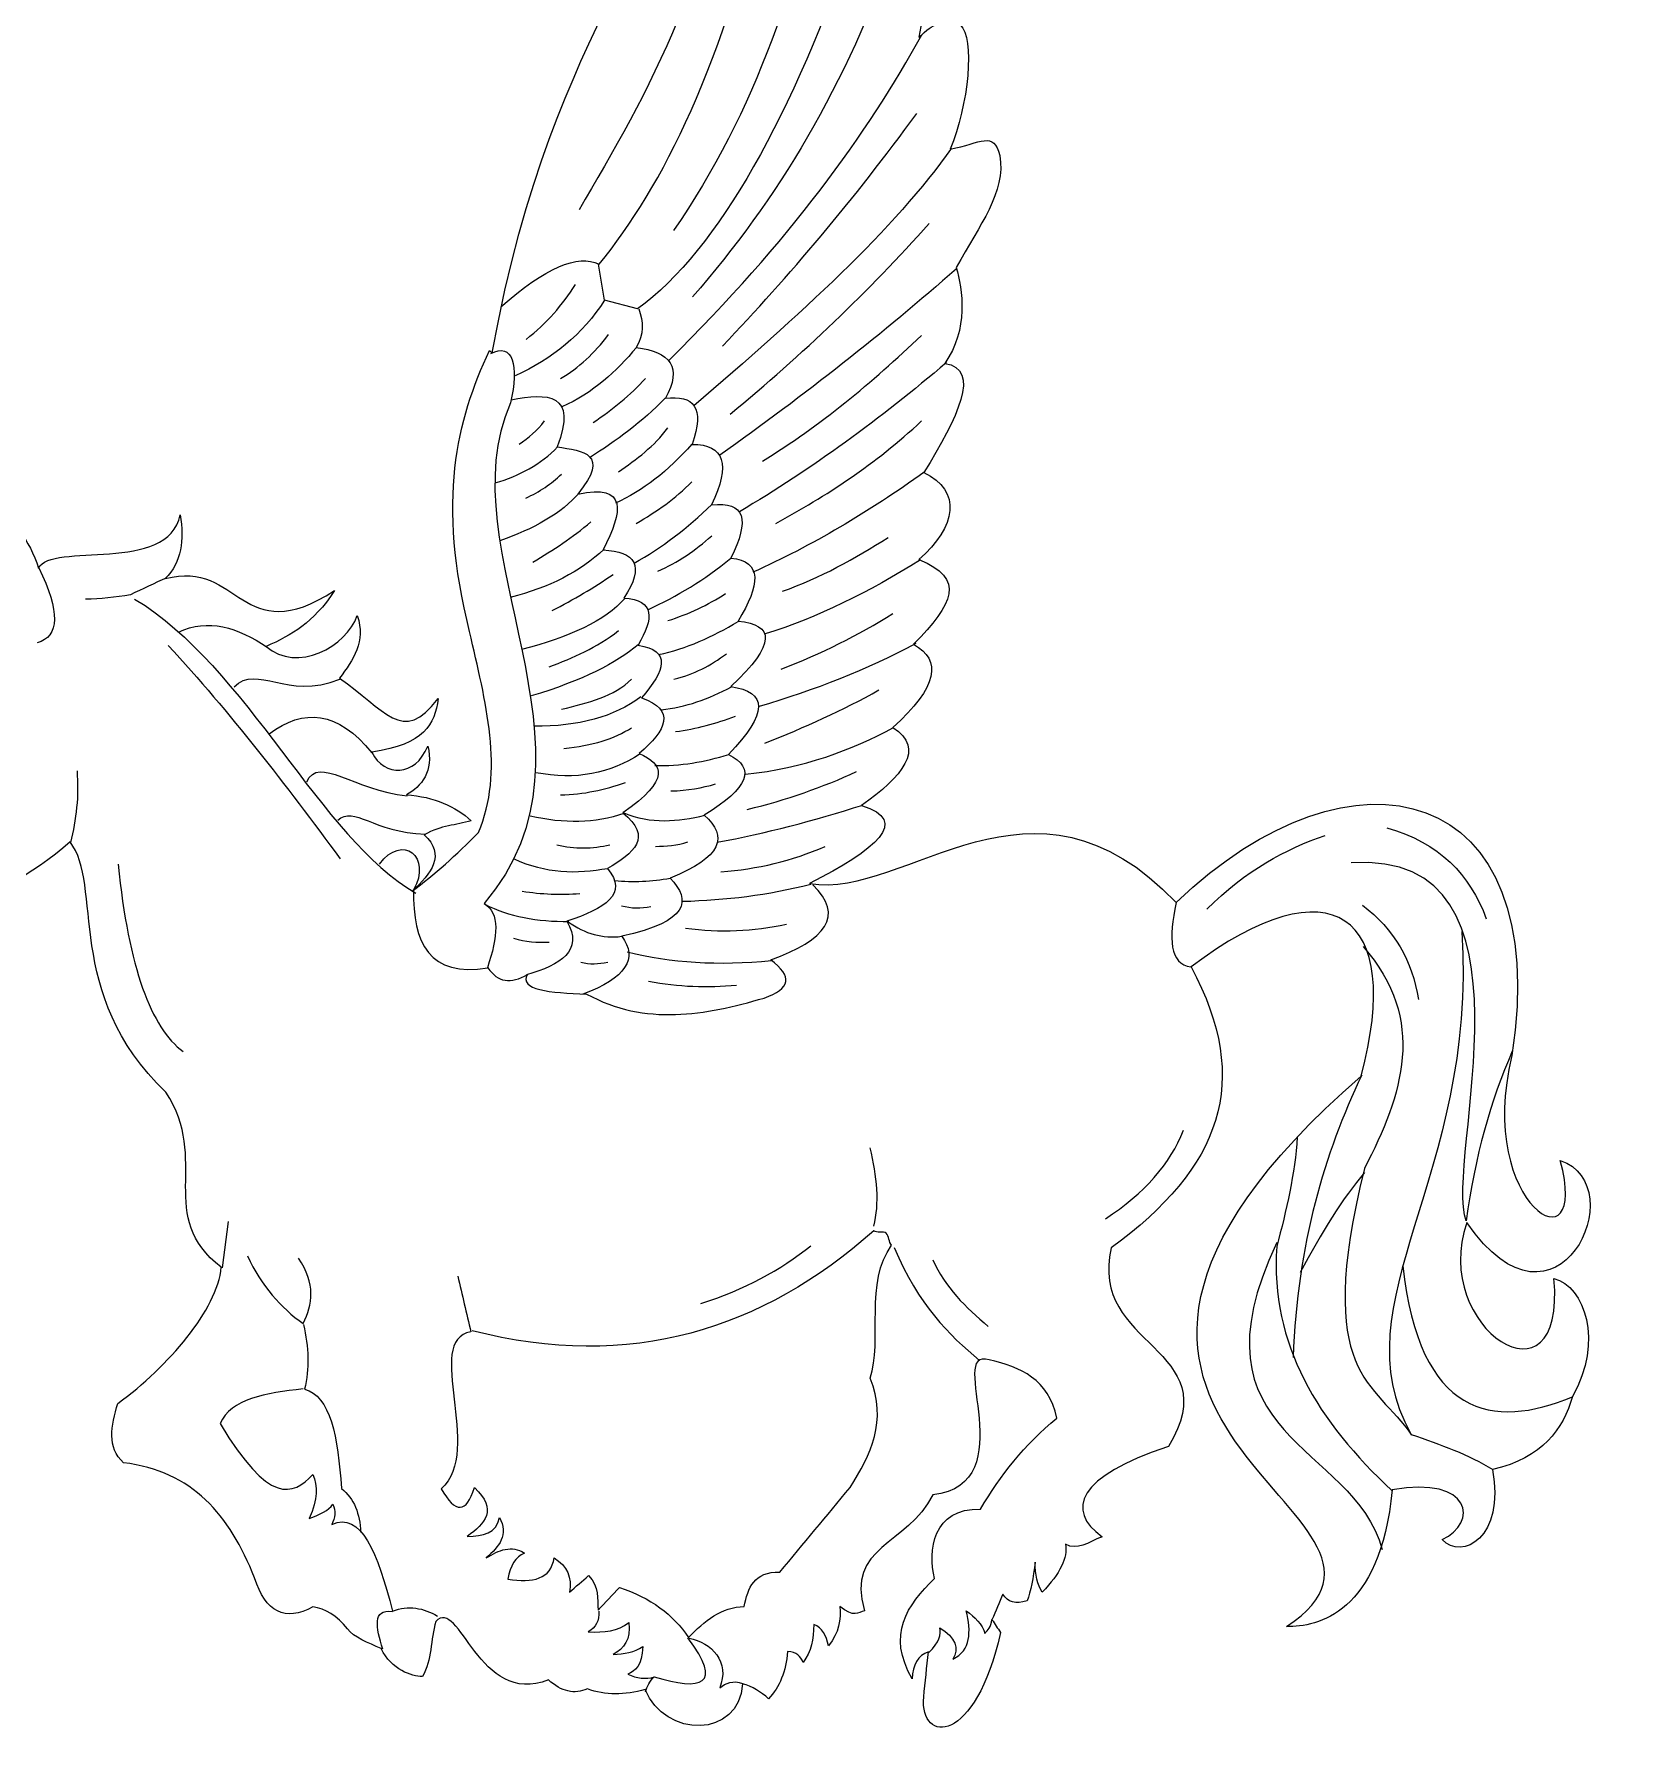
# Model space of a CAD drawing. Header units: centimetres. Extents: x 1.6 to 27.6, y -9.8 to 10.
# Drawn here: x 15.23 to 21.58, y -9.11 to -2.32 of the extents above; entities that cross this region are included whole.
import ezdxf

# ---------------------------------------------------------------- set-up
doc = ezdxf.new("R2010")
doc.units = ezdxf.units.CM
doc.header["$MEASUREMENT"] = 0
doc.layers.add('layer 1', color=7, linetype='Continuous')

msp = doc.modelspace()

# ---------------------------------------------------------------- linework, layer by layer
at = {"layer": 'layer 1', "color": 250, "lineweight": 9}
for points, knots in [([(15.05629, -4.21866), (15.14851, -4.24536), (15.20739, -4.3279), (15.24515, -4.44045), (15.24515, -4.44045), (15.29393, -4.33552), (15.76116, -4.46467), (15.80735, -4.22965), (15.80735, -4.22965), (15.82323, -4.32894), (15.81366, -4.41747), (15.74806, -4.48221), (15.74806, -4.48221), (16.04458, -4.40369), (16.04734, -4.77019), (16.41989, -4.53027), (16.41989, -4.53027), (16.33307, -4.66115), (16.25256, -4.70349), (16.14845, -4.75234), (16.14845, -4.75234), (16.26982, -4.85797), (16.46922, -4.75234), (16.51012, -4.62935), (16.51012, -4.62935), (16.54515, -4.73215), (16.49389, -4.80529), (16.43984, -4.8775), (16.43984, -4.8775), (16.61729, -4.99911), (16.6913, -5.14715), (16.83075, -4.95877), (16.83075, -4.95877), (16.81776, -5.06233), (16.7777, -5.13843), (16.56793, -5.17185), (16.56793, -5.17185), (16.61729, -5.27055), (16.74066, -5.27055), (16.79, -5.14715), (16.79, -5.14715), (16.8147, -5.24585), (16.76402, -5.30865), (16.70556, -5.3409), (16.70556, -5.3409), (16.81597, -5.34724), (16.89886, -5.38768), (16.96273, -5.44325), (16.96273, -5.44325), (16.90031, -5.4622), (16.84502, -5.46055), (16.77584, -5.499), (16.77584, -5.499), (16.86193, -5.57999), (16.80495, -5.65213), (16.72754, -5.72303), (16.72754, -5.72303), (16.8158, -5.65712), (16.90365, -5.57954), (16.99105, -5.49021), (16.99105, -5.49021), (17.09499, -5.24947), (17.01903, -4.96786), (16.95591, -4.69301), (16.95591, -4.69301), (16.82552, -4.17484), (16.90479, -3.85238), (17.03498, -3.57739), (17.03498, -3.57739), (17.03842, -3.58052), (17.04183, -3.58366), (17.04524, -3.58683), (17.04524, -3.58683), (17.30235, -2.18312), (17.79817, -2.04212), (17.82639, -1.051), (17.82639, -1.051), (18.12249, -0.90293), (18.12249, -1.39644), (18.14716, -1.61854), (18.14716, -1.61854), (18.22119, -1.4458), (18.22119, -1.22373), (18.39393, -1.22373), (18.39393, -1.22373), (18.5173, -1.22373), (18.50097, -1.58547), (18.49074, -1.91417), (18.49074, -1.91417), (18.55771, -1.77605), (18.616, -1.61854), (18.69004, -1.64321), (18.69004, -1.64321), (18.8162, -1.66639), (18.80548, -1.98965), (18.7394, -2.33412), (18.7394, -2.33412), (18.79928, -2.27525), (18.82598, -2.26829), (18.90373, -2.28589), (18.90373, -2.28589), (18.96147, -2.33412), (18.93681, -2.60556), (18.86277, -2.7783), (18.86277, -2.7783), (18.98614, -2.75363), (19.03551, -2.70427), (19.06018, -2.80297), (19.06018, -2.80297), (19.08484, -2.95104), (18.98046, -3.0773), (18.88744, -3.24714)], [0, 0, 0, 0, 0.0344828, 0.0344828, 0.0344828, 0.0344828, 0.0689655, 0.0689655, 0.0689655, 0.0689655, 0.1034483, 0.1034483, 0.1034483, 0.1034483, 0.137931, 0.137931, 0.137931, 0.137931, 0.1724138, 0.1724138, 0.1724138, 0.1724138, 0.2068966, 0.2068966, 0.2068966, 0.2068966, 0.2413793, 0.2413793, 0.2413793, 0.2413793, 0.2758621, 0.2758621, 0.2758621, 0.2758621, 0.3103448, 0.3103448, 0.3103448, 0.3103448, 0.3448276, 0.3448276, 0.3448276, 0.3448276, 0.3793103, 0.3793103, 0.3793103, 0.3793103, 0.4137931, 0.4137931, 0.4137931, 0.4137931, 0.4482759, 0.4482759, 0.4482759, 0.4482759, 0.4827586, 0.4827586, 0.4827586, 0.4827586, 0.5172414, 0.5172414, 0.5172414, 0.5172414, 0.5517241, 0.5517241, 0.5517241, 0.5517241, 0.5862069, 0.5862069, 0.5862069, 0.5862069, 0.6206897, 0.6206897, 0.6206897, 0.6206897, 0.6551724, 0.6551724, 0.6551724, 0.6551724, 0.6896552, 0.6896552, 0.6896552, 0.6896552, 0.7241379, 0.7241379, 0.7241379, 0.7241379, 0.7586207, 0.7586207, 0.7586207, 0.7586207, 0.7931034, 0.7931034, 0.7931034, 0.7931034, 0.8275862, 0.8275862, 0.8275862, 0.8275862, 0.862069, 0.862069, 0.862069, 0.862069, 0.8965517, 0.8965517, 0.8965517, 0.8965517, 0.9310345, 0.9310345, 0.9310345, 0.9310345, 1, 1, 1, 1]), ([(17.08025, -3.40434), (17.25595, -3.24852), (17.38579, -3.19209), (17.46978, -3.23495), (17.46978, -3.23495), (17.72417, -2.92141), (17.96091, -2.4576), (18.15415, -1.62423)], [0, 0, 0, 0, 0.3333333, 0.3333333, 0.3333333, 0.3333333, 1, 1, 1, 1]), ([(18.88744, -3.24714), (18.91221, -3.33572), (18.93729, -3.49302), (18.84179, -3.6281), (18.84179, -3.6281), (18.98931, -3.65025), (18.89178, -3.84376), (18.75918, -4.06177), (18.75918, -4.06177), (18.91176, -4.13432), (18.88696, -4.27657), (18.7394, -4.4069), (18.7394, -4.4069), (18.92592, -4.48235), (18.87521, -4.58164), (18.71791, -4.74321), (18.71791, -4.74321), (18.83246, -4.80557), (18.81413, -4.91261), (18.63529, -5.0736), (18.63529, -5.0736), (18.76907, -5.15852), (18.67246, -5.26755), (18.51141, -5.38334), (18.51141, -5.38334), (18.70943, -5.44291), (18.56849, -5.55797), (18.30491, -5.69309), (18.30491, -5.69309), (18.6932, -5.7549), (19.18737, -5.16517), (19.75994, -5.76775), (19.75994, -5.76775), (20.45875, -5.09733), (21.25949, -5.28609), (21.09261, -6.37453), (21.09261, -6.37453), (20.94495, -6.97767), (21.40835, -7.23722), (21.28416, -6.79128), (21.28416, -6.79128), (21.58026, -6.88998), (21.27076, -7.55893), (20.91402, -7.03803), (20.91402, -7.03803), (20.76598, -7.45751), (21.30886, -7.80298), (21.25949, -7.2601), (21.25949, -7.2601), (21.381, -7.29266), (21.4569, -7.50687), (21.33353, -7.72894), (21.33353, -7.72894), (21.29411, -7.85782), (21.21698, -7.97227), (21.01513, -8.01798), (21.01513, -8.01798), (21.06719, -8.28798), (20.89376, -8.38158), (20.81531, -8.29649), (20.81531, -8.29649), (20.9598, -8.23034), (20.93655, -8.04262), (20.61791, -8.09908), (20.61791, -8.09908), (20.56858, -8.59259), (20.32181, -8.64193), (20.19844, -8.64193), (20.19844, -8.64193), (20.89228, -8.17743), (18.86594, -7.87698), (20.49379, -6.45714), (20.49379, -6.45714), (20.66728, -5.81319), (20.37427, -5.60393), (19.81948, -6.02351), (19.81948, -6.02351), (20.06435, -6.48109), (19.93785, -6.81936), (19.5026, -7.13856), (19.5026, -7.13856), (19.40882, -7.53154), (19.96972, -7.53492), (19.72959, -7.92635), (19.72959, -7.92635), (19.36744, -8.04754), (19.31966, -8.17846), (19.46587, -8.28484), (19.46587, -8.28484), (19.4102, -8.30872), (19.36758, -8.33997), (19.32094, -8.31495), (19.32094, -8.31495), (19.33041, -8.36797), (19.29968, -8.43133), (19.22871, -8.50505), (19.22871, -8.50505), (19.2099, -8.47542), (19.20049, -8.43591), (19.20046, -8.38648), (19.20046, -8.38648), (19.19226, -8.44628), (19.1832, -8.50309), (19.16849, -8.53895), (19.16849, -8.53895), (19.1234, -8.5538), (19.09139, -8.54502), (19.07248, -8.5126), (19.07248, -8.5126), (19.05804, -8.54646), (19.04361, -8.58037), (19.02917, -8.61423), (19.02917, -8.61423), (19.04047, -8.63118), (19.05177, -8.64813), (19.06307, -8.66508), (19.06307, -8.66508), (18.96465, -9.11077), (18.74258, -9.11077), (18.75815, -8.92105), (18.75815, -8.92105), (18.76442, -8.86145), (18.77068, -8.80185), (18.77696, -8.74225), (18.77696, -8.74225), (18.73499, -8.75658), (18.71367, -8.79234), (18.71298, -8.84953), (18.71298, -8.84953), (18.60997, -8.67283), (18.69245, -8.55728), (18.80145, -8.45048), (18.80145, -8.45048), (18.77337, -8.34252), (18.79366, -8.16998), (18.98401, -8.17567), (18.98401, -8.17567), (19.06056, -8.04207), (19.15829, -7.91987), (19.28707, -7.81428), (19.28707, -7.81428), (19.25413, -7.65849), (19.14169, -7.61277), (19.0179, -7.58277), (19.0179, -7.58277), (18.84128, -7.53154), (19.16205, -8.07438), (18.7939, -8.1192), (18.7939, -8.1192), (18.6932, -8.32116), (18.44647, -8.32116), (18.52288, -8.57847), (18.52288, -8.57847), (18.49811, -8.58622), (18.4812, -8.60734), (18.42497, -8.56155), (18.42497, -8.56155), (18.43035, -8.61296), (18.42266, -8.66636), (18.37981, -8.71775), (18.37981, -8.71775), (18.3724, -8.67782), (18.35566, -8.64623), (18.32145, -8.63307), (18.32145, -8.63307), (18.32272, -8.69078), (18.31094, -8.74197), (18.28003, -8.78366), (18.28003, -8.78366), (18.26942, -8.76116), (18.25544, -8.74135), (18.21792, -8.74035), (18.21792, -8.74035), (18.21158, -8.81918), (18.1865, -8.88191), (18.14264, -8.92859), (18.14264, -8.92859), (18.11215, -8.90024), (18.07767, -8.88019), (18.03912, -8.86834), (18.03912, -8.86834), (18.02699, -9.0861), (17.73085, -9.0861), (17.65327, -8.89094), (17.65327, -8.89094), (17.571, -8.91495), (17.49445, -8.91433), (17.42362, -8.88905), (17.42362, -8.88905), (17.3718, -8.91175), (17.32037, -8.89983), (17.26928, -8.85329), (17.26928, -8.85329), (16.9906, -8.96273), (16.91657, -8.51856), (16.82131, -8.62177), (16.82131, -8.62177), (16.80054, -8.69253), (16.80791, -8.77632), (16.7685, -8.83933), (16.7685, -8.83933), (16.72561, -8.83985), (16.64709, -8.81356), (16.60486, -8.72905), (16.60486, -8.72905), (16.5539, -8.70556), (16.49655, -8.68496), (16.47119, -8.64999), (16.47119, -8.64999), (16.42971, -8.59845), (16.38392, -8.56958), (16.3338, -8.56341), (16.3338, -8.56341), (16.22331, -8.62312), (16.14614, -8.58484), (16.10229, -8.44859), (16.10229, -8.44859), (16.00355, -8.19779), (15.85552, -8.02505), (15.58277, -7.99122), (15.58277, -7.99122), (15.51614, -7.93141), (15.53223, -7.84553), (15.56017, -7.75592), (15.56017, -7.75592), (15.76043, -7.6093), (15.95422, -7.38347), (15.97051, -7.21573), (15.97051, -7.21573), (15.70748, -7.01333), (15.92955, -6.79128), (15.7503, -6.52119), (15.7503, -6.52119), (15.34099, -6.12745), (15.50453, -5.69568), (15.37007, -5.52735), (15.37007, -5.52735), (15.21642, -5.66264), (15.05146, -5.74842), (14.87879, -5.8003), (14.87879, -5.8003), (14.85278, -6.06864), (14.72053, -6.0972), (14.54, -6.01676), (14.54, -6.01676), (14.54772, -5.90297), (14.60663, -5.81911), (14.69245, -5.75324), (14.69245, -5.75324), (14.59444, -5.75662), (14.51713, -5.80196), (14.4854, -5.93959), (14.4854, -5.93959), (14.40489, -6.02113), (14.38353, -5.92174), (14.37058, -5.79651), (14.37058, -5.79651), (14.23525, -5.71207), (14.29382, -5.59632), (14.46283, -5.51984), (14.46283, -5.51984), (14.48564, -5.34252), (14.59244, -5.22897), (14.7113, -5.12455), (14.7113, -5.12455), (14.69183, -5.07335), (14.62799, -5.07787), (14.58603, -5.07614), (14.58603, -5.07614), (14.8296, -4.9545), (14.59706, -4.89128), (14.80917, -4.77256), (14.80917, -4.77256), (14.81589, -4.63903), (14.91111, -4.6093), (14.96727, -4.61822), (14.96727, -4.61822), (14.99373, -4.53754), (14.95958, -4.42426), (14.81913, -4.29903), (14.81913, -4.29903), (14.90936, -4.26927), (15.00888, -4.30058), (15.07079, -4.37355), (15.07079, -4.37355), (15.07344, -4.30703), (15.05374, -4.25215), (15.05629, -4.21866)], [0, 0, 0, 0, 0.0136986, 0.0136986, 0.0136986, 0.0136986, 0.0273973, 0.0273973, 0.0273973, 0.0273973, 0.0410959, 0.0410959, 0.0410959, 0.0410959, 0.0547945, 0.0547945, 0.0547945, 0.0547945, 0.0684932, 0.0684932, 0.0684932, 0.0684932, 0.0821918, 0.0821918, 0.0821918, 0.0821918, 0.0958904, 0.0958904, 0.0958904, 0.0958904, 0.109589, 0.109589, 0.109589, 0.109589, 0.1232877, 0.1232877, 0.1232877, 0.1232877, 0.1369863, 0.1369863, 0.1369863, 0.1369863, 0.1506849, 0.1506849, 0.1506849, 0.1506849, 0.1643836, 0.1643836, 0.1643836, 0.1643836, 0.1780822, 0.1780822, 0.1780822, 0.1780822, 0.1917808, 0.1917808, 0.1917808, 0.1917808, 0.2054795, 0.2054795, 0.2054795, 0.2054795, 0.2191781, 0.2191781, 0.2191781, 0.2191781, 0.2328767, 0.2328767, 0.2328767, 0.2328767, 0.2465753, 0.2465753, 0.2465753, 0.2465753, 0.260274, 0.260274, 0.260274, 0.260274, 0.2739726, 0.2739726, 0.2739726, 0.2739726, 0.2876712, 0.2876712, 0.2876712, 0.2876712, 0.3013699, 0.3013699, 0.3013699, 0.3013699, 0.3150685, 0.3150685, 0.3150685, 0.3150685, 0.3287671, 0.3287671, 0.3287671, 0.3287671, 0.3424658, 0.3424658, 0.3424658, 0.3424658, 0.3561644, 0.3561644, 0.3561644, 0.3561644, 0.369863, 0.369863, 0.369863, 0.369863, 0.3835616, 0.3835616, 0.3835616, 0.3835616, 0.3972603, 0.3972603, 0.3972603, 0.3972603, 0.4109589, 0.4109589, 0.4109589, 0.4109589, 0.4246575, 0.4246575, 0.4246575, 0.4246575, 0.4383562, 0.4383562, 0.4383562, 0.4383562, 0.4520548, 0.4520548, 0.4520548, 0.4520548, 0.4657534, 0.4657534, 0.4657534, 0.4657534, 0.4794521, 0.4794521, 0.4794521, 0.4794521, 0.4931507, 0.4931507, 0.4931507, 0.4931507, 0.5068493, 0.5068493, 0.5068493, 0.5068493, 0.5205479, 0.5205479, 0.5205479, 0.5205479, 0.5342466, 0.5342466, 0.5342466, 0.5342466, 0.5479452, 0.5479452, 0.5479452, 0.5479452, 0.5616438, 0.5616438, 0.5616438, 0.5616438, 0.5753425, 0.5753425, 0.5753425, 0.5753425, 0.5890411, 0.5890411, 0.5890411, 0.5890411, 0.6027397, 0.6027397, 0.6027397, 0.6027397, 0.6164384, 0.6164384, 0.6164384, 0.6164384, 0.630137, 0.630137, 0.630137, 0.630137, 0.6438356, 0.6438356, 0.6438356, 0.6438356, 0.6575342, 0.6575342, 0.6575342, 0.6575342, 0.6712329, 0.6712329, 0.6712329, 0.6712329, 0.6849315, 0.6849315, 0.6849315, 0.6849315, 0.6986301, 0.6986301, 0.6986301, 0.6986301, 0.7123288, 0.7123288, 0.7123288, 0.7123288, 0.7260274, 0.7260274, 0.7260274, 0.7260274, 0.739726, 0.739726, 0.739726, 0.739726, 0.7534247, 0.7534247, 0.7534247, 0.7534247, 0.7671233, 0.7671233, 0.7671233, 0.7671233, 0.7808219, 0.7808219, 0.7808219, 0.7808219, 0.7945205, 0.7945205, 0.7945205, 0.7945205, 0.8082192, 0.8082192, 0.8082192, 0.8082192, 0.8219178, 0.8219178, 0.8219178, 0.8219178, 0.8356164, 0.8356164, 0.8356164, 0.8356164, 0.8493151, 0.8493151, 0.8493151, 0.8493151, 0.8630137, 0.8630137, 0.8630137, 0.8630137, 0.8767123, 0.8767123, 0.8767123, 0.8767123, 0.890411, 0.890411, 0.890411, 0.890411, 0.9041096, 0.9041096, 0.9041096, 0.9041096, 0.9178082, 0.9178082, 0.9178082, 0.9178082, 0.9315068, 0.9315068, 0.9315068, 0.9315068, 0.9452055, 0.9452055, 0.9452055, 0.9452055, 0.9589041, 0.9589041, 0.9589041, 0.9589041, 0.9726027, 0.9726027, 0.9726027, 0.9726027, 1, 1, 1, 1]), ([(17.62281, -3.41203), (17.62281, -3.41203), (17.491, -3.37764), (17.491, -3.37764), (17.491, -3.37764), (17.491, -3.37764), (17.4681, -3.23436), (17.4681, -3.23436)], [0, 0, 0, 0, 0.3333333, 0.3333333, 0.3333333, 0.3333333, 1, 1, 1, 1]), ([(17.62712, -3.41113), (17.64542, -3.46243), (17.64838, -3.51369), (17.61751, -3.56499), (17.61751, -3.56499), (17.75145, -3.5829), (17.80265, -3.6436), (17.73289, -3.7669), (17.73289, -3.7669), (17.84554, -3.75205), (17.89112, -3.80287), (17.83865, -3.9496), (17.83865, -3.9496), (17.96791, -3.94894), (17.99358, -4.02908), (17.91558, -4.19), (17.91558, -4.19), (18.0499, -4.17356), (18.06895, -4.24935), (17.99251, -4.40153), (17.99251, -4.40153), (18.11932, -4.41186), (18.10885, -4.50774), (18.02134, -4.65154), (18.02134, -4.65154), (18.16487, -4.66401), (18.17568, -4.74066), (17.99251, -4.91116), (17.99251, -4.91116), (18.13734, -4.93114), (18.14368, -5.01641), (17.9829, -5.18039), (17.9829, -5.18039), (18.09383, -5.23438), (18.06386, -5.31413), (17.88674, -5.42079), (17.88674, -5.42079), (17.98348, -5.50578), (17.95747, -5.58932), (17.75211, -5.6708), (17.75211, -5.6708), (17.83627, -5.76106), (17.82711, -5.84295), (17.5598, -5.90159), (17.5598, -5.90159), (17.62619, -5.99078), (17.57493, -6.06771), (17.40595, -6.13234)], [0, 0, 0, 0, 0.0769231, 0.0769231, 0.0769231, 0.0769231, 0.1538462, 0.1538462, 0.1538462, 0.1538462, 0.2307692, 0.2307692, 0.2307692, 0.2307692, 0.3076923, 0.3076923, 0.3076923, 0.3076923, 0.3846154, 0.3846154, 0.3846154, 0.3846154, 0.4615385, 0.4615385, 0.4615385, 0.4615385, 0.5384615, 0.5384615, 0.5384615, 0.5384615, 0.6153846, 0.6153846, 0.6153846, 0.6153846, 0.6923077, 0.6923077, 0.6923077, 0.6923077, 0.7692308, 0.7692308, 0.7692308, 0.7692308, 0.8461538, 0.8461538, 0.8461538, 0.8461538, 1, 1, 1, 1]), ([(17.03994, -3.589), (17.12706, -3.54284), (17.15321, -3.63606), (17.11835, -3.78506), (17.11835, -3.78506), (16.85762, -4.36849), (17.53607, -5.16193), (17.01379, -5.77192), (17.01379, -5.77192), (17.07697, -5.80785), (17.06826, -5.90369), (17.02685, -6.02678)], [0, 0, 0, 0, 0.25, 0.25, 0.25, 0.25, 0.5, 0.5, 0.5, 0.5, 1, 1, 1, 1]), ([(17.12038, -3.77304), (17.26718, -3.7441), (17.38534, -3.74558), (17.30294, -3.95997), (17.30294, -3.95997), (17.40763, -3.97433), (17.51598, -3.98646), (17.38555, -4.1469), (17.38555, -4.1469), (17.58385, -4.10383), (17.56507, -4.21466), (17.48553, -4.36859), (17.48553, -4.36859), (17.61351, -4.37472), (17.65444, -4.43081), (17.56811, -4.55986), (17.56811, -4.55986), (17.69172, -4.56682), (17.68727, -4.64144), (17.62464, -4.74679), (17.62464, -4.74679), (17.75745, -4.76695), (17.73323, -4.84746), (17.6377, -4.95546), (17.6377, -4.95546), (17.77505, -5.00331), (17.73757, -5.08362), (17.62898, -5.17715), (17.62898, -5.17715), (17.72441, -5.21826), (17.75672, -5.27937), (17.56376, -5.4119), (17.56376, -5.4119), (17.68455, -5.50785), (17.60783, -5.57293), (17.50292, -5.63359), (17.50292, -5.63359), (17.58919, -5.7324), (17.49142, -5.79272), (17.34207, -5.84226), (17.34207, -5.84226), (17.40956, -5.95919), (17.31772, -6.01569), (17.18122, -6.05527)], [0, 0, 0, 0, 0.0833333, 0.0833333, 0.0833333, 0.0833333, 0.1666667, 0.1666667, 0.1666667, 0.1666667, 0.25, 0.25, 0.25, 0.25, 0.3333333, 0.3333333, 0.3333333, 0.3333333, 0.4166667, 0.4166667, 0.4166667, 0.4166667, 0.5, 0.5, 0.5, 0.5, 0.5833333, 0.5833333, 0.5833333, 0.5833333, 0.6666667, 0.6666667, 0.6666667, 0.6666667, 0.75, 0.75, 0.75, 0.75, 0.8333333, 0.8333333, 0.8333333, 0.8333333, 1, 1, 1, 1]), ([(15.75375, -4.4787), (15.70565, -4.50129), (15.65759, -4.52393), (15.6095, -4.54656), (15.6095, -4.54656), (15.55011, -4.55649), (15.49071, -4.56496), (15.43132, -4.56355)], [0, 0, 0, 0, 0.3333333, 0.3333333, 0.3333333, 0.3333333, 1, 1, 1, 1]), ([(16.598, -5.61568), (16.69009, -5.49138), (16.80705, -5.58747), (16.73377, -5.71748), (16.73377, -5.71748), (16.72861, -5.93032), (16.7974, -6.06485), (17.02884, -6.02713), (17.02884, -6.02713), (17.06712, -6.08452), (17.11931, -6.09324), (17.18539, -6.05321), (17.18539, -6.05321), (17.15018, -6.11425), (17.27386, -6.12635), (17.42021, -6.13148), (17.42021, -6.13148), (17.65502, -6.25895), (17.88984, -6.21527), (18.12466, -6.14715), (18.12466, -6.14715), (18.23077, -6.11064), (18.23949, -6.06017), (18.15078, -5.99581), (18.15078, -5.99581), (18.36951, -5.91623), (18.44688, -5.8197), (18.31776, -5.6984)], [0, 0, 0, 0, 0.125, 0.125, 0.125, 0.125, 0.25, 0.25, 0.25, 0.25, 0.375, 0.375, 0.375, 0.375, 0.5, 0.5, 0.5, 0.5, 0.625, 0.625, 0.625, 0.625, 0.75, 0.75, 0.75, 0.75, 1, 1, 1, 1]), ([(21.0942, -6.35741), (21.00931, -6.55333), (20.94513, -6.77416), (20.91129, -7.03135), (20.91129, -7.03135), (20.82021, -6.80083), (21.24582, -5.5557), (20.4542, -5.61079)], [0, 0, 0, 0, 0.3333333, 0.3333333, 0.3333333, 0.3333333, 1, 1, 1, 1]), ([(20.89359, -5.88254), (20.95705, -6.86742), (20.39836, -7.3474), (20.69233, -7.8788), (20.69233, -7.8788), (20.81132, -7.91932), (20.91943, -7.95901), (21.01671, -8.0185)], [0, 0, 0, 0, 0.3333333, 0.3333333, 0.3333333, 0.3333333, 1, 1, 1, 1]), ([(20.50195, -5.94234), (20.75861, -6.23611), (20.65849, -6.52984), (20.50739, -6.82356), (20.50739, -6.82356), (20.30358, -7.6495), (20.55145, -7.6702), (20.69436, -7.88153)], [0, 0, 0, 0, 0.3333333, 0.3333333, 0.3333333, 0.3333333, 1, 1, 1, 1]), ([(20.24085, -6.69844), (20.23185, -6.84351), (20.19737, -6.98852), (20.15927, -7.1336), (20.15927, -7.1336), (20.13202, -7.52162), (20.32422, -7.82985), (20.61619, -8.1018)], [0, 0, 0, 0, 0.3333333, 0.3333333, 0.3333333, 0.3333333, 1, 1, 1, 1]), ([(16.90902, -7.25045), (16.92636, -7.32435), (16.94365, -7.39828), (16.96094, -7.47218), (16.96094, -7.47218), (16.7696, -7.50498), (17.01493, -7.94199), (16.84298, -8.09488), (16.84298, -8.09488), (16.89962, -8.19396), (16.94365, -8.19238), (16.97507, -8.09016), (16.97507, -8.09016), (17.06826, -8.17832), (17.01779, -8.23334), (16.94678, -8.2836), (16.94678, -8.2836), (17.00818, -8.28212), (17.06326, -8.27272), (17.07415, -8.20812), (17.07415, -8.20812), (17.11211, -8.27737), (17.0727, -8.3245), (17.02227, -8.36849), (17.02227, -8.36849), (17.07256, -8.33852), (17.12289, -8.31647), (17.17323, -8.34965), (17.17323, -8.34965), (17.13864, -8.36535), (17.11659, -8.39994), (17.10719, -8.45341), (17.10719, -8.45341), (17.20703, -8.46916), (17.27937, -8.45345), (17.29116, -8.36849), (17.29116, -8.36849), (17.34304, -8.40153), (17.3635, -8.44714), (17.35248, -8.50529), (17.35248, -8.50529), (17.37766, -8.48328), (17.40281, -8.46127), (17.42796, -8.43925), (17.42796, -8.43925), (17.47075, -8.48487), (17.46317, -8.53048), (17.46572, -8.57606), (17.46572, -8.57606), (17.494, -8.54619), (17.52232, -8.51632), (17.55061, -8.48645), (17.55061, -8.48645), (17.67328, -8.52731), (17.76448, -8.59335), (17.82421, -8.68458), (17.82421, -8.68458), (17.88867, -8.62002), (17.95627, -8.56334), (18.04594, -8.56193), (18.04594, -8.56193), (18.05996, -8.4879), (18.08504, -8.42337), (18.18747, -8.42513), (18.18747, -8.42513), (18.28024, -8.31347), (18.37302, -8.20182), (18.46583, -8.09016), (18.46583, -8.09016), (18.54937, -7.9597), (18.614, -7.82451), (18.546, -7.65615), (18.546, -7.65615), (18.59574, -7.50494), (18.52247, -7.27543), (18.63092, -7.12781), (18.63092, -7.12781), (18.61913, -7.11837), (18.62148, -7.09005), (18.6097, -7.08061), (18.6097, -7.08061), (18.59792, -7.07121), (18.57194, -7.08061), (18.56016, -7.07121), (18.56016, -7.07121), (18.11712, -7.46274), (17.59739, -7.62941), (16.96566, -7.46746)], [0, 0, 0, 0, 0.0434783, 0.0434783, 0.0434783, 0.0434783, 0.0869565, 0.0869565, 0.0869565, 0.0869565, 0.1304348, 0.1304348, 0.1304348, 0.1304348, 0.173913, 0.173913, 0.173913, 0.173913, 0.2173913, 0.2173913, 0.2173913, 0.2173913, 0.2608696, 0.2608696, 0.2608696, 0.2608696, 0.3043478, 0.3043478, 0.3043478, 0.3043478, 0.3478261, 0.3478261, 0.3478261, 0.3478261, 0.3913043, 0.3913043, 0.3913043, 0.3913043, 0.4347826, 0.4347826, 0.4347826, 0.4347826, 0.4782609, 0.4782609, 0.4782609, 0.4782609, 0.5217391, 0.5217391, 0.5217391, 0.5217391, 0.5652174, 0.5652174, 0.5652174, 0.5652174, 0.6086957, 0.6086957, 0.6086957, 0.6086957, 0.6521739, 0.6521739, 0.6521739, 0.6521739, 0.6956522, 0.6956522, 0.6956522, 0.6956522, 0.7391304, 0.7391304, 0.7391304, 0.7391304, 0.7826087, 0.7826087, 0.7826087, 0.7826087, 0.826087, 0.826087, 0.826087, 0.826087, 0.8695652, 0.8695652, 0.8695652, 0.8695652, 0.9130435, 0.9130435, 0.9130435, 0.9130435, 1, 1, 1, 1]), ([(16.07404, -7.17025), (16.13088, -7.28973), (16.20633, -7.37668), (16.29577, -7.43914), (16.29577, -7.43914), (16.33252, -7.36259), (16.34613, -7.2807), (16.27688, -7.17969)], [0, 0, 0, 0, 0.3333333, 0.3333333, 0.3333333, 0.3333333, 1, 1, 1, 1]), ([(16.29731, -7.44303), (16.31612, -7.53209), (16.32226, -7.61863), (16.30034, -7.69956), (16.30034, -7.69956), (16.40246, -7.72436), (16.4345, -7.88928), (16.44693, -8.09347), (16.44693, -8.09347), (16.49833, -8.13419), (16.52073, -8.19424), (16.52328, -8.26752)], [0, 0, 0, 0, 0.25, 0.25, 0.25, 0.25, 0.5, 0.5, 0.5, 0.5, 1, 1, 1, 1]), ([(16.29577, -7.69863), (16.14583, -7.71358), (16.0092, -7.73873), (15.96555, -7.83543), (15.96555, -7.83543), (16.15972, -8.15851), (16.25377, -8.12392), (16.33352, -8.03828), (16.33352, -8.03828), (16.35398, -8.0842), (16.35502, -8.13419), (16.31936, -8.21284), (16.31936, -8.21284), (16.35998, -8.19703), (16.39757, -8.18018), (16.41369, -8.1562), (16.41369, -8.1562), (16.42433, -8.18294), (16.42278, -8.20967), (16.40897, -8.23641), (16.40897, -8.23641), (16.52307, -8.18177), (16.59256, -8.35006), (16.64958, -8.58078), (16.64958, -8.58078), (16.71393, -8.55501), (16.77263, -8.56841), (16.82886, -8.59966)], [0, 0, 0, 0, 0.125, 0.125, 0.125, 0.125, 0.25, 0.25, 0.25, 0.25, 0.375, 0.375, 0.375, 0.375, 0.5, 0.5, 0.5, 0.5, 0.625, 0.625, 0.625, 0.625, 0.75, 0.75, 0.75, 0.75, 1, 1, 1, 1]), ([(17.46882, -8.57985), (17.47085, -8.61802), (17.4568, -8.64544), (17.42665, -8.66219), (17.42665, -8.66219), (17.48959, -8.66656), (17.54582, -8.65919), (17.58733, -8.62605), (17.58733, -8.62605), (17.5967, -8.69233), (17.56928, -8.72912), (17.52508, -8.75255), (17.52508, -8.75255), (17.56859, -8.74993), (17.61079, -8.74459), (17.64355, -8.72044), (17.64355, -8.72044), (17.64028, -8.79758), (17.61348, -8.81828), (17.5833, -8.83089), (17.5833, -8.83089), (17.61878, -8.84595), (17.65427, -8.85266), (17.68975, -8.84092)], [0, 0, 0, 0, 0.1428571, 0.1428571, 0.1428571, 0.1428571, 0.2857143, 0.2857143, 0.2857143, 0.2857143, 0.4285714, 0.4285714, 0.4285714, 0.4285714, 0.5714286, 0.5714286, 0.5714286, 0.5714286, 0.7142857, 0.7142857, 0.7142857, 0.7142857, 1, 1, 1, 1]), ([(18.77878, -8.74452), (18.82126, -8.70346), (18.82695, -8.67321), (18.82233, -8.64599), (18.82233, -8.64599), (18.88386, -8.68609), (18.90115, -8.72757), (18.87421, -8.77046), (18.87421, -8.77046), (18.94608, -8.73608), (18.94659, -8.66277), (18.92709, -8.57857), (18.92709, -8.57857), (18.96137, -8.60434), (18.99138, -8.63197), (19.00071, -8.6688), (19.00071, -8.6688), (19.01294, -8.65626), (19.0249, -8.64317), (19.02872, -8.61385)], [0, 0, 0, 0, 0.1666667, 0.1666667, 0.1666667, 0.1666667, 0.3333333, 0.3333333, 0.3333333, 0.3333333, 0.5, 0.5, 0.5, 0.5, 0.6666667, 0.6666667, 0.6666667, 0.6666667, 1, 1, 1, 1]), ([(17.65361, -8.90117), (17.65964, -8.87843), (17.67101, -8.85835), (17.68776, -8.84092), (17.68776, -8.84092), (17.87789, -8.89721), (17.96429, -8.87643), (17.82232, -8.6863)], [0, 0, 0, 0, 0.3333333, 0.3333333, 0.3333333, 0.3333333, 1, 1, 1, 1]), ([(17.82697, -8.68826), (17.91596, -8.70291), (17.99016, -8.78273), (17.94838, -8.88529), (17.94838, -8.88529), (17.97335, -8.86527), (18.0014, -8.85352), (18.03898, -8.86717)], [0, 0, 0, 0, 0.3333333, 0.3333333, 0.3333333, 0.3333333, 1, 1, 1, 1])]:
    msp.add_open_spline(points, degree=3, knots=knots, dxfattribs=at)
for points in [[(17.96467, -1.3315), (17.98345, -2.01838), (17.65137, -2.56991), (17.39034, -3.01932)], [(18.36902, -1.49559), (18.28138, -2.09138), (18.08749, -2.63057), (17.76541, -3.10135)], [(18.49391, -1.91052), (18.23411, -2.64339), (17.94782, -3.1749), (17.62281, -3.41203)], [(18.64801, -1.95406), (18.45353, -2.52374), (18.17554, -2.98211), (17.84041, -3.36427)], [(17.74787, -3.61539), (18.22743, -3.14145), (18.53215, -2.71949), (18.75077, -2.32386)], [(17.95971, -3.56006), (18.22402, -3.28142), (18.48195, -2.97736), (18.73058, -2.63622)], [(18.86818, -2.77393), (18.64687, -3.09084), (18.26315, -3.44024), (17.84571, -3.79639)], [(17.9903, -3.82922), (18.27718, -3.59324), (18.54024, -3.34136), (18.77954, -3.07365)], [(18.88775, -3.25338), (18.59909, -3.50573), (18.28927, -3.75278), (17.94844, -3.99207)], [(17.18019, -3.53285), (17.26328, -3.46938), (17.32457, -3.395), (17.37594, -3.31566)], [(17.49166, -3.37671), (17.40453, -3.51483), (17.28278, -3.61067), (17.1374, -3.67761)], [(17.3173, -3.68853), (17.38848, -3.64626), (17.4517, -3.58814), (17.50699, -3.51417)], [(18.1188, -4.01585), (18.3467, -3.87642), (18.55278, -3.70424), (18.74895, -3.5172)], [(17.61806, -3.56536), (17.53772, -3.65976), (17.44743, -3.74561), (17.32171, -3.80115)], [(18.84861, -3.62517), (18.58689, -3.84697), (18.31452, -4.04754), (18.02672, -4.21714)], [(17.44581, -3.86288), (17.52377, -3.81124), (17.59426, -3.75398), (17.65382, -3.68853)], [(17.73268, -3.7669), (17.63945, -3.85923), (17.53851, -3.9362), (17.43237, -4.00269)], [(17.15214, -3.94853), (17.19038, -3.92486), (17.22401, -3.89427), (17.25309, -3.85679)], [(18.17079, -4.26362), (18.36995, -4.15382), (18.56567, -4.03011), (18.74895, -3.85679)], [(17.54675, -4.05867), (17.61892, -4.0092), (17.68879, -3.95683), (17.74253, -3.88431)], [(17.05727, -4.10266), (17.15404, -4.07386), (17.23862, -4.02877), (17.30531, -3.95987)], [(17.83806, -3.94867), (17.74333, -4.05502), (17.64276, -4.13501), (17.5351, -4.18314)], [(17.17967, -4.16268), (17.23345, -4.13798), (17.28037, -4.10635), (17.32037, -4.06783)], [(18.76056, -4.06056), (18.53997, -4.21714), (18.31414, -4.35247), (18.08053, -4.45685)], [(17.39175, -4.14025), (17.32033, -4.22669), (17.20761, -4.28556), (17.07604, -4.33193)], [(17.61709, -4.26362), (17.69885, -4.2169), (17.77399, -4.16354), (17.83738, -4.09843)], [(17.60886, -4.42154), (17.71807, -4.36001), (17.8208, -4.28229), (17.91709, -4.18841)], [(17.2072, -4.41658), (17.2874, -4.36918), (17.3656, -4.31874), (17.43664, -4.25752)], [(17.70277, -4.45327), (17.78146, -4.41858), (17.85198, -4.37024), (17.91689, -4.31257)], [(18.19832, -4.53282), (18.34694, -4.47928), (18.48467, -4.40393), (18.61741, -4.3187)], [(17.48946, -4.36576), (17.39551, -4.45468), (17.27148, -4.51859), (17.11738, -4.55741)], [(17.66285, -4.60596), (17.77871, -4.55304), (17.88926, -4.48703), (17.99216, -4.40177)], [(18.74588, -4.40793), (18.54038, -4.53633), (18.33492, -4.63827), (18.12945, -4.70145)], [(15.24646, -4.43911), (15.33079, -4.61388), (15.32859, -4.71317), (15.23981, -4.73704)], [(17.28368, -4.6093), (17.36853, -4.56568), (17.44966, -4.51831), (17.52532, -4.46553)], [(17.74253, -4.64906), (17.82632, -4.62315), (17.90194, -4.58632), (17.97194, -4.54202)], [(15.62645, -4.56355), (16.07104, -4.82913), (16.36422, -5.51612), (16.74225, -5.73023)], [(17.57217, -4.56117), (17.49418, -4.65012), (17.35072, -4.71527), (17.16248, -4.76412)], [(15.80043, -4.69505), (15.91777, -4.63886), (16.03518, -4.67555), (16.15255, -4.75444)], [(17.70584, -4.7841), (17.81481, -4.76071), (17.91995, -4.71427), (18.02245, -4.65205)], [(18.19222, -4.84177), (18.35156, -4.77987), (18.49938, -4.70645), (18.63578, -4.62153)], [(15.76002, -4.74741), (16.006, -5.01472), (16.22703, -5.302), (16.44204, -5.59412)], [(17.62478, -4.74535), (17.53958, -4.81769), (17.40553, -4.88597), (17.20007, -4.9483)], [(17.27145, -4.83261), (17.36667, -4.79678), (17.46076, -4.75696), (17.54675, -4.68885)], [(18.72628, -4.74059), (18.53304, -4.84456), (18.3243, -4.92528), (18.10499, -4.99009)], [(16.02102, -4.9114), (16.11652, -4.82014), (16.22734, -4.96576), (16.44101, -4.8817)], [(17.76699, -4.88156), (17.84609, -4.86255), (17.9143, -4.82717), (17.975, -4.78059)], [(17.32037, -5.00087), (17.42593, -4.97544), (17.53031, -4.94871), (17.59877, -4.88156)], [(17.63604, -4.95205), (17.52956, -5.03098), (17.388, -5.0698), (17.21133, -5.06856)], [(17.71638, -5.00338), (17.81243, -4.99219), (17.90521, -4.96156), (17.99478, -4.91154)], [(18.12797, -5.13547), (18.28493, -5.07315), (18.43755, -5.00507), (18.58069, -4.92439)], [(16.16103, -5.09809), (16.2968, -4.9969), (16.43253, -5.00548), (16.5683, -5.17446)], [(17.32957, -5.15686), (17.44226, -5.14542), (17.532, -5.1179), (17.59877, -5.07428)], [(17.77312, -5.08958), (17.85494, -5.07835), (17.93449, -5.05799), (18.01173, -5.02839)], [(18.05118, -5.25918), (18.28355, -5.23389), (18.4711, -5.16379), (18.63822, -5.07325)], [(16.30951, -5.28898), (16.35909, -5.18191), (16.49348, -5.32381), (16.70831, -5.34414)], [(17.63229, -5.17757), (17.51453, -5.25773), (17.37673, -5.28278), (17.21888, -5.2527)], [(17.69044, -5.22404), (17.79183, -5.22663), (17.88936, -5.21002), (17.98427, -5.18025)], [(15.39787, -5.24533), (15.40552, -5.34417), (15.39501, -5.43846), (15.37203, -5.52962)], [(17.3173, -5.34042), (17.40815, -5.33959), (17.49266, -5.31985), (17.57427, -5.29146)], [(18.05762, -5.39854), (18.21461, -5.36078), (18.35796, -5.30938), (18.49201, -5.24864)], [(17.75476, -5.32512), (17.82167, -5.32371), (17.87906, -5.31279), (17.93218, -5.29759)], [(16.43253, -5.44174), (16.49958, -5.38124), (16.56999, -5.49014), (16.78042, -5.49689)], [(17.56838, -5.41431), (17.455, -5.45535), (17.32974, -5.45473), (17.19631, -5.42561)], [(17.56783, -5.41207), (17.67501, -5.45745), (17.78222, -5.44714), (17.88943, -5.42127)], [(17.93866, -5.52824), (18.13107, -5.494), (18.32351, -5.44181), (18.51592, -5.38148)], [(20.59638, -5.47123), (20.80484, -5.52997), (20.92714, -5.65761), (20.99053, -5.83234)], [(17.30201, -5.53923), (17.37239, -5.55632), (17.44274, -5.55432), (17.51309, -5.53923)], [(17.69358, -5.54536), (17.7364, -5.54464), (17.77922, -5.54154), (17.82208, -5.527)], [(17.95361, -5.64631), (18.09817, -5.63563), (18.2358, -5.602), (18.36658, -5.54536)], [(19.88121, -5.79458), (20.03779, -5.6399), (20.19434, -5.55505), (20.35092, -5.50192)], [(15.56065, -5.61616), (15.6032, -6.02816), (15.69194, -6.26598), (15.81896, -6.35951)], [(17.13244, -5.59473), (17.25646, -5.65237), (17.38049, -5.65488), (17.50451, -5.63232)], [(17.53114, -5.68076), (17.6049, -5.68741), (17.67866, -5.68434), (17.75242, -5.67156)], [(17.80169, -5.76306), (17.97125, -5.75858), (18.14085, -5.73819), (18.31045, -5.69457)], [(17.16437, -5.72279), (17.24086, -5.7356), (17.3173, -5.73753), (17.39379, -5.73195)], [(19.76008, -5.76775), (19.72925, -5.91051), (19.73438, -6.01217), (19.81861, -6.02344)], [(17.01593, -5.77512), (17.11239, -5.82273), (17.22387, -5.8453), (17.35041, -5.84278)], [(17.55898, -5.78091), (17.59773, -5.79114), (17.63649, -5.79214), (17.67525, -5.78397)], [(20.49961, -5.77808), (20.62432, -5.87416), (20.69829, -5.99926), (20.72147, -6.15336)], [(17.34673, -5.84409), (17.41418, -5.89253), (17.48487, -5.91186), (17.5588, -5.90207)], [(17.81288, -5.86962), (17.94889, -5.88895), (18.08218, -5.88095), (18.21361, -5.85432)], [(17.13072, -5.90941), (17.17764, -5.92484), (17.22453, -5.92763), (17.27145, -5.92467)], [(17.58151, -5.96364), (17.75276, -6.00766), (17.94355, -6.0191), (18.15391, -5.99788)], [(17.39685, -6.00422), (17.43254, -6.01455), (17.46823, -6.01228), (17.50392, -6.00422)], [(17.66605, -6.0807), (17.78473, -6.10288), (17.9007, -6.10599), (18.0148, -6.09599)], [(20.49651, -6.45367), (20.34871, -6.76372), (20.24174, -7.11906), (20.22455, -7.57419)], [(19.47962, -7.02304), (19.63416, -6.92184), (19.73738, -6.80486), (19.78923, -6.67201)], [(18.56016, -7.05233), (18.58375, -6.96269), (18.57277, -6.85578), (18.546, -6.74099)], [(20.50739, -6.83986), (20.42216, -6.93957), (20.33697, -7.07916), (20.25173, -7.23695)], [(15.97496, -7.21745), (15.97496, -7.21745), (15.99856, -7.03345), (15.99856, -7.03345)], [(20.15927, -7.11727), (19.79288, -7.89603), (20.46016, -7.91053), (20.57809, -8.33573)], [(17.87344, -7.35997), (18.04753, -7.30489), (18.18971, -7.22582), (18.30997, -7.13036)], [(18.64036, -7.13725), (18.73778, -7.36555), (18.85733, -7.48337), (18.98001, -7.58539)], [(18.79446, -7.18589), (18.84231, -7.29531), (18.92561, -7.37517), (19.01398, -7.45082)], [(20.6597, -7.20973), (20.72388, -7.80677), (21.01747, -7.86265), (21.33277, -7.72936)], [(16.61182, -8.73167), (16.58419, -8.64499), (16.56982, -8.57061), (16.64847, -8.58205)]]:
    msp.add_open_spline(points, degree=3, dxfattribs=at)

doc.saveas('drawing.dxf')
